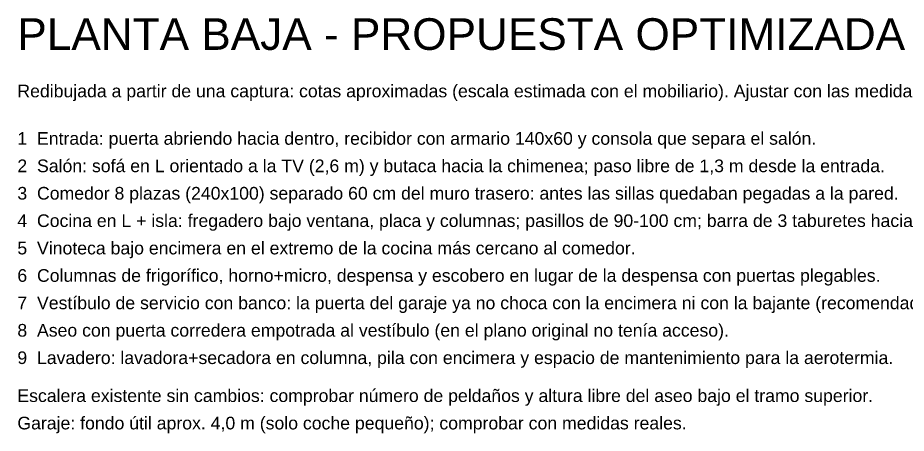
# Model space of a CAD drawing. Header units: metres. Extents: x -0.8 to 18.6, y -6.6 to 6.6.
# Drawn here: x 0 to 8.44, y -6.64 to -2.7 of the extents above; entities that cross this region are included whole.
import ezdxf

# ---------------------------------------------------------------- set-up
doc = ezdxf.new("R2010")
doc.units = ezdxf.units.M
doc.layers.add('A-TEXTO', color=7, linetype='Continuous', lineweight=18)
doc.styles.add('A-TEXTO', font='arial.ttf')

msp = doc.modelspace()

# ---------------------------------------------------------------- texts
at = {"layer": 'A-TEXTO', "style": 'A-TEXTO'}
for s, height, p in [('PLANTA BAJA - PROPUESTA OPTIMIZADA', 0.3, (0, -3)), ('Redibujada a partir de una captura: cotas aproximadas (escala estimada con el mobiliario). Ajustar con las medidas reales antes de usar.', 0.12, (0, -3.45)), ('1  Entrada: puerta abriendo hacia dentro, recibidor con armario 140x60 y consola que separa el salón.', 0.12, (0, -3.9)), ('2  Salón: sofá en L orientado a la TV (2,6 m) y butaca hacia la chimenea; paso libre de 1,3 m desde la entrada.', 0.12, (0, -4.16)), ('3  Comedor 8 plazas (240x100) separado 60 cm del muro trasero: antes las sillas quedaban pegadas a la pared.', 0.12, (0, -4.42)), ('4  Cocina en L + isla: fregadero bajo ventana, placa y columnas; pasillos de 90-100 cm; barra de 3 taburetes hacia el comedor.', 0.12, (0, -4.68)), ('5  Vinoteca bajo encimera en el extremo de la cocina más cercano al comedor.', 0.12, (0, -4.94)), ('6  Columnas de frigorífico, horno+micro, despensa y escobero en lugar de la despensa con puertas plegables.', 0.12, (0, -5.2)), ('7  Vestíbulo de servicio con banco: la puerta del garaje ya no choca con la encimera ni con la bajante (recomendado EI2 45-C5).', 0.12, (0, -5.46)), ('8  Aseo con puerta corredera empotrada al vestíbulo (en el plano original no tenía acceso).', 0.12, (0, -5.72)), ('9  Lavadero: lavadora+secadora en columna, pila con encimera y espacio de mantenimiento para la aerotermia.', 0.12, (0, -5.98)), ('Escalera existente sin cambios: comprobar número de peldaños y altura libre del aseo bajo el tramo superior.', 0.12, (0, -6.34)), ('Garaje: fondo útil aprox. 4,0 m (solo coche pequeño); comprobar con medidas reales.', 0.12, (0, -6.6))]:
    msp.add_text(s, height=height, dxfattribs=at).set_placement(p)

doc.saveas('drawing.dxf')
